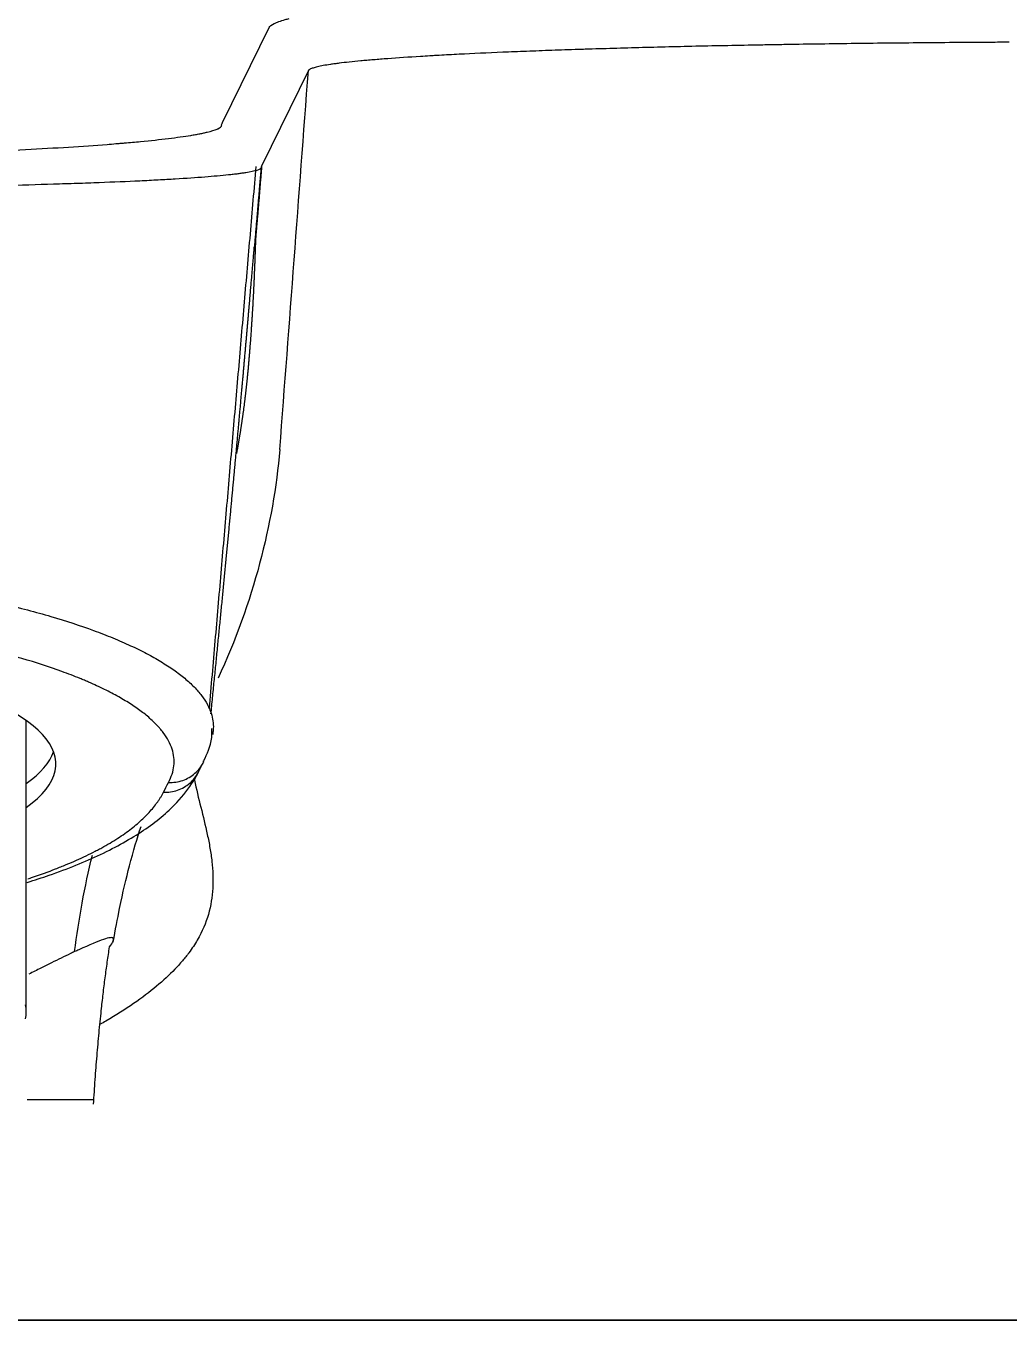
# Model space of a CAD drawing. Extents: x 900 to 2324, y -1513 to 827.
# Drawn here: x 1552.76 to 1577.73, y -1017.25 to -984.39 of the extents above; entities that cross this region are included whole.
import ezdxf

# ---------------------------------------------------------------- set-up
doc = ezdxf.new("R2010")
doc.units = 0
doc.header["$LTSCALE"] = 4
doc.header["$MEASUREMENT"] = 0
doc.layers.add('1', color=7, linetype='CONTINUOUS')

msp = doc.modelspace()

# ---------------------------------------------------------------- linework, layer by layer
at = {"layer": '1', "color": 7, "linetype": 'Continuous', "lineweight": -3}
for p, q in [((1557.751, -986.846), (1558.938, -984.433)), ((1559.934, -985.519), (1558.747, -987.932)), ((1552.769, -1009.424), (1552.769, -1002.026)), ((1550.614, -1017.249), (1584.784, -1017.249)), ((1550.623, -1017.243), (1584.784, -1017.243))]:
    msp.add_line(p, q, dxfattribs=at)
for centre, major_axis, start_param, end_param in [((1541.019, -1003.129), (-12.5, 0), 2.793465, 6.283185), ((1541.019, -1002.519), (-12.5, 0), 2.793465, 3.047149), ((1541.019, -1009.424), (-11.75, 0), 3.082488, 3.200696)]:
    msp.add_ellipse(centre, major_axis=major_axis, ratio=0.258819, start_param=start_param, end_param=end_param, dxfattribs=at)
for points, degree, knots in [([(1558.938, -984.433), (1558.955, -984.398), (1558.997, -984.364), (1559.133, -984.296), (1559.225, -984.262), (1559.375, -984.22), (1559.409, -984.21), (1559.444, -984.201)], 3, [0, 0, 0, 0, 0.440625, 0.440625, 0.881251, 0.881251, 1, 1, 1, 1]), ([(1577.729, -984.805), (1577.727, -984.805), (1577.724, -984.805), (1577.719, -984.805), (1577.712, -984.805), (1577.695, -984.805), (1577.66, -984.805), (1577.592, -984.806), (1577.454, -984.806), (1577.181, -984.808), (1576.947, -984.809), (1576.482, -984.812), (1576.174, -984.815), (1575.561, -984.82), (1575.257, -984.823), (1574.652, -984.829), (1574.351, -984.832), (1573.455, -984.843), (1572.865, -984.851), (1572.211, -984.862), (1572.138, -984.863), (1571.993, -984.865), (1571.921, -984.867), (1571.705, -984.87), (1571.562, -984.873), (1571.137, -984.88), (1570.858, -984.886), (1570.31, -984.897), (1570.04, -984.902), (1569.509, -984.914), (1569.247, -984.92), (1568.476, -984.939), (1567.979, -984.953), (1567.378, -984.971), (1567.259, -984.975), (1567.082, -984.98), (1567.023, -984.982), (1566.906, -984.986), (1566.616, -984.995), (1566.11, -985.012), (1565.683, -985.028), (1565.269, -985.044), (1565.067, -985.052), (1564.479, -985.076), (1564.11, -985.093), (1563.588, -985.12), (1563.42, -985.129), (1563.216, -985.14), (1563.175, -985.143), (1563.095, -985.147), (1563.055, -985.149), (1562.937, -985.156), (1562.86, -985.161), (1562.482, -985.184), (1562.204, -985.203), (1561.824, -985.231), (1561.703, -985.241), (1561.531, -985.255), (1561.475, -985.26), (1561.366, -985.269), (1561.313, -985.274), (1561.057, -985.298), (1560.875, -985.318), (1560.677, -985.342), (1560.639, -985.347), (1560.584, -985.355), (1560.566, -985.357), (1560.531, -985.362), (1560.444, -985.375), (1560.306, -985.398), (1560.208, -985.418), (1560.142, -985.433), (1560.122, -985.438), (1560.084, -985.448), (1560.067, -985.453), (1560.02, -985.469), (1559.994, -985.479), (1559.965, -985.494), (1559.952, -985.501), (1559.942, -985.51), (1559.937, -985.514), (1559.935, -985.516), (1559.935, -985.517), (1559.934, -985.518), (1559.934, -985.518), (1559.934, -985.518), (1559.934, -985.519)], 3, [0, 0, 0, 0, 0.000244, 0.000244, 0.000488, 0.000977, 0.001953, 0.003906, 0.007812, 0.015625, 0.03125, 0.03125, 0.0625, 0.0625, 0.09375, 0.09375, 0.125, 0.125, 0.1875, 0.1875, 0.195313, 0.195313, 0.203125, 0.203125, 0.21875, 0.21875, 0.25, 0.25, 0.28125, 0.28125, 0.3125, 0.3125, 0.375, 0.375, 0.390625, 0.390625, 0.398437, 0.398437, 0.40625, 0.4375, 0.46875, 0.46875, 0.5, 0.5, 0.5625, 0.5625, 0.59375, 0.59375, 0.601562, 0.601562, 0.609375, 0.609375, 0.625, 0.625, 0.6875, 0.6875, 0.71875, 0.71875, 0.734375, 0.734375, 0.75, 0.75, 0.8125, 0.8125, 0.828125, 0.828125, 0.835937, 0.835937, 0.84375, 0.875, 0.90625, 0.90625, 0.921875, 0.921875, 0.9375, 0.9375, 0.96875, 0.96875, 0.984375, 0.992188, 0.996094, 0.998047, 0.999023, 0.999512, 0.999512, 1, 1, 1, 1]), ([(1541.019, -987.779), (1541.565, -987.779), (1542.108, -987.778), (1543.184, -987.772), (1543.717, -987.768), (1544.511, -987.76), (1545.038, -987.754), (1545.56, -987.746), (1545.95, -987.74), (1546.145, -987.737), (1546.339, -987.733), (1546.468, -987.731), (1546.533, -987.73), (1546.855, -987.724), (1547.109, -987.719), (1547.611, -987.708), (1547.859, -987.702), (1548.348, -987.69), (1548.589, -987.684), (1549.303, -987.664), (1549.766, -987.65), (1550.443, -987.626), (1550.665, -987.618), (1550.994, -987.606), (1551.157, -987.599), (1551.319, -987.593), (1551.426, -987.588), (1551.479, -987.586), (1551.957, -987.566), (1552.362, -987.547), (1553.132, -987.507), (1553.498, -987.487), (1554.188, -987.443), (1554.513, -987.421), (1554.895, -987.391), (1555.007, -987.382), (1555.117, -987.373), (1555.19, -987.367), (1555.226, -987.364), (1555.403, -987.349), (1555.539, -987.337), (1555.93, -987.299), (1556.166, -987.274), (1556.485, -987.235), (1556.586, -987.222), (1556.775, -987.195), (1556.863, -987.182), (1556.987, -987.162), (1557.026, -987.155), (1557.102, -987.141), (1557.139, -987.135), (1557.208, -987.121), (1557.242, -987.114), (1557.29, -987.104), (1557.305, -987.1), (1557.336, -987.093), (1557.351, -987.09), (1557.47, -987.061), (1557.554, -987.035), (1557.615, -987.009)], 3, [0, 0, 0, 0, 0.067054, 0.067054, 0.134109, 0.134109, 0.167636, 0.201163, 0.201163, 0.217927, 0.226309, 0.226309, 0.234691, 0.234691, 0.268218, 0.268218, 0.301745, 0.301745, 0.335272, 0.335272, 0.402327, 0.402327, 0.435854, 0.435854, 0.452618, 0.460999, 0.460999, 0.469381, 0.469381, 0.536436, 0.536436, 0.60349, 0.60349, 0.670545, 0.670545, 0.687308, 0.69569, 0.69569, 0.704072, 0.704072, 0.737599, 0.737599, 0.804654, 0.804654, 0.838181, 0.838181, 0.871708, 0.871708, 0.888472, 0.888472, 0.905235, 0.905235, 0.921999, 0.921999, 0.930381, 0.930381, 0.938762, 0.938762, 1, 1, 1, 1]), ([(1557.615, -987.009), (1557.621, -987.007), (1557.626, -987.004), (1557.694, -986.974), (1557.728, -986.945), (1557.735, -986.916)], 3, [0, 0, 0, 0, 0.079825, 0.079825, 1, 1, 1, 1]), ([(1558.731, -987.999), (1558.725, -988.019), (1558.689, -988.039), (1558.559, -988.078), (1558.465, -988.097), (1558.328, -988.119), (1558.312, -988.122), (1558.28, -988.127), (1558.264, -988.129), (1558.213, -988.137), (1558.178, -988.142), (1558.123, -988.149), (1558.104, -988.151), (1558.066, -988.156), (1558.007, -988.163), (1557.944, -988.17), (1557.814, -988.183), (1557.72, -988.192), (1557.52, -988.21), (1557.414, -988.219), (1557.077, -988.246), (1556.827, -988.263), (1556.414, -988.288), (1556.27, -988.296), (1556.045, -988.308), (1555.968, -988.312), (1555.812, -988.32), (1555.732, -988.324), (1555.328, -988.343), (1554.984, -988.358), (1554.437, -988.378), (1554.249, -988.385), (1553.862, -988.398), (1553.664, -988.404), (1553.052, -988.423), (1552.624, -988.435), (1552.119, -988.448), (1552.063, -988.45), (1551.949, -988.452), (1551.779, -988.457), (1551.606, -988.461), (1551.258, -988.469), (1551.023, -988.474), (1550.307, -988.489), (1549.817, -988.498), (1549.062, -988.51), (1548.807, -988.514), (1548.42, -988.519), (1548.29, -988.521), (1548.028, -988.525), (1547.896, -988.526), (1547.498, -988.531), (1547.229, -988.534), (1546.889, -988.538), (1546.821, -988.539), (1546.684, -988.54), (1546.479, -988.542), (1546.273, -988.544), (1545.859, -988.548), (1545.581, -988.55), (1545.022, -988.555), (1544.741, -988.557), (1544.317, -988.559), (1544.175, -988.56), (1543.89, -988.561), (1543.748, -988.562), (1543.319, -988.564), (1543.033, -988.565), (1542.172, -988.567), (1541.597, -988.568), (1541.019, -988.568)], 3, [0, 0, 0, 0, 0.0625, 0.0625, 0.125, 0.125, 0.132813, 0.132813, 0.140625, 0.140625, 0.15625, 0.15625, 0.164063, 0.164063, 0.171875, 0.1875, 0.1875, 0.21875, 0.21875, 0.25, 0.25, 0.3125, 0.3125, 0.34375, 0.34375, 0.359375, 0.359375, 0.375, 0.375, 0.4375, 0.4375, 0.46875, 0.46875, 0.5, 0.5, 0.5625, 0.5625, 0.570313, 0.570313, 0.578125, 0.59375, 0.59375, 0.625, 0.625, 0.6875, 0.6875, 0.71875, 0.71875, 0.734375, 0.734375, 0.75, 0.75, 0.78125, 0.78125, 0.789063, 0.789063, 0.796875, 0.8125, 0.8125, 0.84375, 0.84375, 0.875, 0.875, 0.890625, 0.890625, 0.90625, 0.90625, 0.9375, 0.9375, 1, 1, 1, 1]), ([(1558.731, -987.998), (1558.729, -988.028), (1558.723, -988.089), (1558.716, -988.181), (1558.708, -988.274), (1558.7, -988.369), (1558.691, -988.466), (1558.683, -988.564), (1558.675, -988.664), (1558.666, -988.766), (1558.657, -988.869), (1558.648, -988.974), (1558.639, -989.081), (1558.63, -989.189), (1558.62, -989.299), (1558.611, -989.41), (1558.601, -989.524), (1558.591, -989.638), (1558.582, -989.755), (1558.571, -989.873), (1558.565, -989.952), (1558.561, -989.992)], 3, [0, 0, 0, 0, 0.045066, 0.090969, 0.13771, 0.18529, 0.23371, 0.282969, 0.333068, 0.384009, 0.435791, 0.488415, 0.541882, 0.596191, 0.651344, 0.707341, 0.764183, 0.821869, 0.8804, 0.939777, 1, 1, 1, 1]), ([(1558.747, -987.932), (1558.734, -988.098), (1558.719, -988.281), (1558.666, -988.923), (1558.595, -989.756)], 2, [0, 0, 0, 0.186513, 0.186513, 1, 1, 1]), ([(1557.458, -1001.859), (1557.465, -1001.793), (1557.479, -1001.656), (1557.499, -1001.451), (1557.52, -1001.242), (1557.541, -1001.035), (1557.562, -1000.831), (1557.582, -1000.628), (1557.602, -1000.427), (1557.622, -1000.229), (1557.641, -1000.032), (1557.66, -999.837), (1557.679, -999.644), (1557.698, -999.453), (1557.717, -999.264), (1557.735, -999.077), (1557.753, -998.892), (1557.771, -998.709), (1557.788, -998.528), (1557.806, -998.348), (1557.823, -998.171), (1557.84, -997.995), (1557.856, -997.821), (1557.873, -997.649), (1557.889, -997.479), (1557.905, -997.311), (1557.921, -997.145), (1557.936, -996.98), (1557.952, -996.818), (1557.967, -996.657), (1557.982, -996.498), (1557.996, -996.341), (1558.011, -996.186), (1558.025, -996.032), (1558.039, -995.881), (1558.053, -995.731), (1558.067, -995.583), (1558.08, -995.436), (1558.094, -995.292), (1558.107, -995.149), (1558.119, -995.008), (1558.132, -994.869), (1558.145, -994.732), (1558.157, -994.596), (1558.169, -994.463), (1558.181, -994.331), (1558.193, -994.2), (1558.205, -994.072), (1558.216, -993.945), (1558.227, -993.82), (1558.238, -993.697), (1558.249, -993.575), (1558.26, -993.455), (1558.27, -993.337), (1558.281, -993.221), (1558.291, -993.106), (1558.301, -992.993), (1558.311, -992.882), (1558.32, -992.773), (1558.33, -992.665), (1558.339, -992.559), (1558.348, -992.454), (1558.357, -992.352), (1558.366, -992.251), (1558.375, -992.151), (1558.383, -992.054), (1558.392, -991.958), (1558.4, -991.863), (1558.408, -991.771), (1558.416, -991.68), (1558.424, -991.59), (1558.431, -991.503), (1558.439, -991.417), (1558.446, -991.333), (1558.453, -991.25), (1558.46, -991.169), (1558.467, -991.09), (1558.474, -991.012), (1558.48, -990.936), (1558.487, -990.862), (1558.493, -990.789), (1558.499, -990.718), (1558.505, -990.649), (1558.511, -990.581), (1558.517, -990.515), (1558.522, -990.45), (1558.527, -990.387), (1558.533, -990.326), (1558.538, -990.266), (1558.543, -990.208), (1558.548, -990.152), (1558.552, -990.097), (1558.557, -990.044), (1558.56, -990.009), (1558.561, -989.992)], 3, [0, 0, 0, 0, 0.016733, 0.034467, 0.052032, 0.069429, 0.086658, 0.103721, 0.120616, 0.137347, 0.153911, 0.170312, 0.186548, 0.202621, 0.218531, 0.234279, 0.249865, 0.26529, 0.280555, 0.295659, 0.310604, 0.32539, 0.340017, 0.354487, 0.368799, 0.382954, 0.396953, 0.410796, 0.424483, 0.438016, 0.451394, 0.464618, 0.477689, 0.490606, 0.503371, 0.515984, 0.528445, 0.540756, 0.552915, 0.564924, 0.576783, 0.588492, 0.600053, 0.611464, 0.622728, 0.633843, 0.644811, 0.655632, 0.666306, 0.676834, 0.687216, 0.697452, 0.707543, 0.717489, 0.727291, 0.736948, 0.746461, 0.755831, 0.765058, 0.774142, 0.783083, 0.791882, 0.800539, 0.809055, 0.817429, 0.825662, 0.833755, 0.841707, 0.849519, 0.857191, 0.864723, 0.872116, 0.87937, 0.886485, 0.893461, 0.900299, 0.906999, 0.913562, 0.919986, 0.926274, 0.932424, 0.938437, 0.944314, 0.950054, 0.955658, 0.961126, 0.966458, 0.971655, 0.976716, 0.981642, 0.986433, 0.99109, 0.995612, 1, 1, 1, 1]), ([(1558.595, -989.756), (1558.595, -989.758), (1558.594, -989.764), (1558.594, -989.771), (1558.594, -989.78), (1558.593, -989.788), (1558.593, -989.797), (1558.592, -989.807), (1558.592, -989.816), (1558.591, -989.827), (1558.591, -989.837), (1558.59, -989.848), (1558.59, -989.86), (1558.589, -989.872), (1558.589, -989.884), (1558.588, -989.897), (1558.588, -989.91), (1558.587, -989.924), (1558.587, -989.938), (1558.586, -989.952), (1558.585, -989.967), (1558.585, -989.982), (1558.584, -989.997), (1558.584, -990.014), (1558.583, -990.03), (1558.583, -990.047), (1558.582, -990.064), (1558.581, -990.082), (1558.581, -990.1), (1558.58, -990.118), (1558.579, -990.137), (1558.579, -990.157), (1558.578, -990.176), (1558.577, -990.196), (1558.576, -990.217), (1558.576, -990.238), (1558.575, -990.259), (1558.574, -990.281), (1558.573, -990.303), (1558.572, -990.326), (1558.571, -990.349), (1558.571, -990.372), (1558.57, -990.396), (1558.569, -990.42), (1558.568, -990.445), (1558.567, -990.47), (1558.566, -990.496), (1558.565, -990.521), (1558.564, -990.548), (1558.563, -990.574), (1558.562, -990.602), (1558.56, -990.629), (1558.559, -990.657), (1558.558, -990.685), (1558.557, -990.714), (1558.556, -990.743), (1558.554, -990.773), (1558.553, -990.803), (1558.552, -990.833), (1558.55, -990.864), (1558.549, -990.895), (1558.547, -990.927), (1558.546, -990.959), (1558.544, -990.991), (1558.543, -991.024), (1558.541, -991.057), (1558.54, -991.091), (1558.538, -991.125), (1558.536, -991.16), (1558.535, -991.195), (1558.533, -991.23), (1558.531, -991.266), (1558.529, -991.302), (1558.527, -991.338), (1558.525, -991.375), (1558.523, -991.412), (1558.521, -991.45), (1558.519, -991.488), (1558.517, -991.527), (1558.514, -991.567), (1558.512, -991.608), (1558.509, -991.653), (1558.506, -991.701), (1558.503, -991.752), (1558.5, -991.806), (1558.496, -991.863), (1558.492, -991.923), (1558.488, -991.986), (1558.484, -992.052), (1558.479, -992.121), (1558.474, -992.193), (1558.468, -992.268), (1558.463, -992.346), (1558.456, -992.427), (1558.45, -992.511), (1558.443, -992.598), (1558.436, -992.688), (1558.428, -992.781), (1558.419, -992.877), (1558.411, -992.976), (1558.402, -993.077), (1558.392, -993.182), (1558.385, -993.253), (1558.382, -993.289)], 3, [0, 0, 0, 0, 0.000979, 0.002085, 0.003321, 0.004688, 0.006188, 0.007821, 0.009589, 0.011491, 0.013528, 0.0157, 0.018009, 0.020453, 0.023033, 0.02575, 0.028603, 0.031593, 0.034719, 0.037982, 0.041383, 0.04492, 0.048594, 0.052405, 0.056354, 0.060439, 0.064662, 0.069022, 0.07352, 0.078155, 0.082927, 0.087837, 0.092884, 0.098068, 0.10339, 0.10885, 0.114447, 0.120181, 0.126053, 0.132063, 0.13821, 0.144495, 0.150918, 0.157478, 0.164176, 0.171011, 0.177984, 0.185094, 0.192343, 0.199729, 0.207252, 0.214914, 0.222713, 0.230649, 0.238724, 0.246936, 0.255286, 0.263773, 0.272399, 0.281162, 0.290062, 0.299101, 0.308277, 0.317591, 0.327043, 0.336632, 0.346359, 0.356224, 0.366227, 0.376367, 0.386646, 0.397062, 0.407616, 0.418307, 0.429136, 0.440104, 0.451209, 0.462451, 0.473832, 0.485328, 0.497732, 0.511042, 0.525259, 0.540382, 0.556412, 0.573349, 0.591193, 0.609943, 0.6296, 0.650164, 0.671634, 0.694011, 0.717295, 0.741485, 0.766582, 0.792586, 0.819496, 0.847314, 0.876038, 0.905668, 0.936205, 0.967649, 1, 1, 1, 1]), ([(1558.382, -993.289), (1558.381, -993.299), (1558.379, -993.319), (1558.376, -993.35), (1558.373, -993.38), (1558.369, -993.411), (1558.366, -993.441), (1558.363, -993.472), (1558.36, -993.502), (1558.357, -993.533), (1558.353, -993.564), (1558.35, -993.595), (1558.347, -993.626), (1558.343, -993.657), (1558.34, -993.688), (1558.336, -993.719), (1558.332, -993.75), (1558.329, -993.781), (1558.325, -993.812), (1558.321, -993.844), (1558.317, -993.875), (1558.314, -993.907), (1558.31, -993.938), (1558.306, -993.97), (1558.302, -994.001), (1558.298, -994.033), (1558.294, -994.065), (1558.289, -994.096), (1558.285, -994.128), (1558.281, -994.16), (1558.277, -994.192), (1558.272, -994.224), (1558.268, -994.256), (1558.263, -994.288), (1558.259, -994.32), (1558.254, -994.352), (1558.249, -994.385), (1558.245, -994.417), (1558.24, -994.449), (1558.235, -994.482), (1558.23, -994.514), (1558.225, -994.547), (1558.22, -994.579), (1558.215, -994.612), (1558.21, -994.645), (1558.205, -994.678), (1558.2, -994.71), (1558.194, -994.743), (1558.189, -994.776), (1558.184, -994.809), (1558.178, -994.842), (1558.173, -994.875), (1558.167, -994.908), (1558.161, -994.942), (1558.156, -994.975), (1558.15, -995.008), (1558.144, -995.042), (1558.138, -995.075), (1558.132, -995.108), (1558.126, -995.142), (1558.12, -995.175), (1558.114, -995.209), (1558.11, -995.232), (1558.108, -995.243), (1558.108, -995.243)], 3, [0, 0, 0, 0, 0.01751, 0.034982, 0.052416, 0.069813, 0.087171, 0.104492, 0.121775, 0.139021, 0.156228, 0.173399, 0.190531, 0.207626, 0.224683, 0.241703, 0.258685, 0.27563, 0.292538, 0.309408, 0.32624, 0.343035, 0.359793, 0.376514, 0.393197, 0.409843, 0.426452, 0.443024, 0.459559, 0.476056, 0.492516, 0.50894, 0.525326, 0.541676, 0.557988, 0.574264, 0.590502, 0.606704, 0.622869, 0.638997, 0.655089, 0.671143, 0.687161, 0.703143, 0.719088, 0.734996, 0.750868, 0.766703, 0.782502, 0.798264, 0.81399, 0.829679, 0.845333, 0.86095, 0.87653, 0.892075, 0.907583, 0.923055, 0.938492, 0.953892, 0.969256, 0.984584, 0.999876, 1, 1, 1, 1]), ([(1541.019, -997.929), (1541.312, -997.929), (1541.897, -997.933), (1542.477, -997.945), (1543.343, -997.969), (1543.915, -997.993), (1544.765, -998.041), (1545.329, -998.077), (1545.889, -998.121), (1546.237, -998.151), (1546.306, -998.157), (1546.445, -998.169), (1546.515, -998.176), (1546.722, -998.195), (1546.86, -998.208), (1547.269, -998.25), (1547.538, -998.279), (1548.068, -998.342), (1548.33, -998.375), (1548.845, -998.445), (1549.353, -998.518), (1550.093, -998.638), (1550.572, -998.725), (1550.925, -998.793), (1551.101, -998.828), (1551.274, -998.863), (1551.389, -998.887), (1551.447, -998.899), (1551.731, -998.96), (1552.174, -999.059), (1552.804, -999.217), (1553.201, -999.327), (1553.779, -999.497), (1554.14, -999.615), (1554.646, -999.801), (1554.809, -999.864), (1555.044, -999.961), (1555.121, -999.993), (1555.271, -1000.059), (1555.344, -1000.092), (1555.559, -1000.191), (1555.831, -1000.325), (1556.196, -1000.53), (1556.412, -1000.669), (1556.613, -1000.81), (1556.706, -1000.882), (1556.835, -1000.99), (1556.876, -1001.026), (1556.955, -1001.098), (1556.992, -1001.135), (1557.064, -1001.208), (1557.097, -1001.245), (1557.162, -1001.319), (1557.192, -1001.356), (1557.277, -1001.468), (1557.326, -1001.543), (1557.387, -1001.655), (1557.405, -1001.693), (1557.438, -1001.768), (1557.453, -1001.805), (1557.507, -1001.972), (1557.524, -1002.101), (1557.518, -1002.229)], 3, [0, 0, 0, 0, 0.033656, 0.067313, 0.067313, 0.134626, 0.134626, 0.168282, 0.201939, 0.201939, 0.210353, 0.210353, 0.218767, 0.218767, 0.235595, 0.235595, 0.269251, 0.269251, 0.302908, 0.302908, 0.336564, 0.370221, 0.403877, 0.403877, 0.420705, 0.42912, 0.42912, 0.437534, 0.437534, 0.47119, 0.504847, 0.538503, 0.538503, 0.605816, 0.605816, 0.639472, 0.639472, 0.6563, 0.6563, 0.673129, 0.673129, 0.706785, 0.740442, 0.774098, 0.774098, 0.807754, 0.807754, 0.824583, 0.824583, 0.841411, 0.841411, 0.858239, 0.858239, 0.875067, 0.875067, 0.908724, 0.908724, 0.925552, 0.925552, 0.94238, 0.94238, 1, 1, 1, 1]), ([(1556.38, -1003.599), (1556.455, -1003.457), (1556.501, -1003.316), (1556.532, -1003.034), (1556.518, -1002.893), (1556.428, -1002.612), (1556.352, -1002.472), (1556.221, -1002.298), (1556.192, -1002.263), (1556.147, -1002.211), (1556.132, -1002.193), (1556.1, -1002.158), (1556.084, -1002.141), (1556.034, -1002.089), (1555.999, -1002.055), (1555.926, -1001.987), (1555.887, -1001.953), (1555.767, -1001.851), (1555.679, -1001.784), (1555.49, -1001.652), (1555.288, -1001.521), (1554.945, -1001.329), (1554.69, -1001.203), (1554.489, -1001.11), (1554.386, -1001.064), (1554.279, -1001.018), (1554.207, -1000.988), (1554.17, -1000.973), (1553.986, -1000.897), (1553.833, -1000.838), (1553.358, -1000.665), (1553.018, -1000.555), (1552.476, -1000.397), (1552.103, -1000.294), (1551.51, -1000.148), (1551.093, -1000.056), (1550.826, -999.999), (1550.772, -999.988), (1550.664, -999.966), (1550.501, -999.933), (1550.336, -999.901), (1550.003, -999.838), (1549.553, -999.758), (1548.857, -999.647), (1548.38, -999.579), (1547.895, -999.515), (1547.649, -999.484), (1547.15, -999.427), (1546.897, -999.399), (1546.512, -999.361), (1546.383, -999.349), (1546.188, -999.331), (1546.123, -999.325), (1545.992, -999.314), (1545.665, -999.286), (1545.073, -999.24), (1544.542, -999.207), (1543.742, -999.163), (1543.204, -999.141), (1542.39, -999.119), (1541.845, -999.108), (1541.295, -999.105), (1541.019, -999.105)], 3, [0, 0, 0, 0, 0.0625, 0.0625, 0.125, 0.125, 0.1875, 0.1875, 0.203125, 0.203125, 0.210937, 0.210937, 0.21875, 0.21875, 0.234375, 0.234375, 0.25, 0.25, 0.28125, 0.28125, 0.3125, 0.34375, 0.375, 0.375, 0.390625, 0.398437, 0.398437, 0.40625, 0.40625, 0.4375, 0.4375, 0.5, 0.5, 0.53125, 0.5625, 0.59375, 0.59375, 0.601562, 0.601562, 0.609375, 0.625, 0.625, 0.65625, 0.6875, 0.71875, 0.71875, 0.75, 0.75, 0.78125, 0.78125, 0.796875, 0.796875, 0.804687, 0.804687, 0.8125, 0.84375, 0.875, 0.875, 0.9375, 0.9375, 0.96875, 1, 1, 1, 1]), ([(1557.265, -1003.062), (1557.269, -1003.055), (1557.354, -1002.901), (1557.483, -1002.621), (1557.485, -1002.305), (1557.482, -1002.224)], 3, [0, 0, 0, 0, 0.039055, 0.768052, 1, 1, 1, 1]), ([(1557.518, -1002.229), (1557.517, -1002.251), (1557.515, -1002.273), (1557.509, -1002.325), (1557.505, -1002.356), (1557.498, -1002.387)], 3, [0, 0, 0, 0, 0.412312, 0.412312, 1, 1, 1, 1]), ([(1556.38, -1003.599), (1556.442, -1003.601), (1556.503, -1003.598), (1556.624, -1003.58), (1556.684, -1003.565), (1556.799, -1003.525), (1556.854, -1003.5), (1556.958, -1003.44), (1557.007, -1003.405), (1557.098, -1003.327), (1557.139, -1003.283), (1557.213, -1003.189), (1557.245, -1003.139), (1557.275, -1003.08), (1557.278, -1003.074), (1557.28, -1003.068)], 3, [0, 0, 0, 0, 0.163629, 0.163629, 0.327259, 0.327259, 0.490888, 0.490888, 0.654517, 0.654517, 0.818147, 0.818147, 0.981776, 0.981776, 1, 1, 1, 1]), ([(1552.795, -1006.136), (1552.984, -1006.077), (1553.657, -1005.854), (1554.705, -1005.435), (1555.795, -1004.819), (1556.528, -1004.223), (1556.963, -1003.657), (1557.084, -1003.448), (1557.114, -1003.389)], 3, [0, 0, 0, 0, 0.085588, 0.313283, 0.545999, 0.781301, 0.937238, 1, 1, 1, 1]), ([(1557.03, -1003.484), (1557.034, -1003.502), (1557.038, -1003.52), (1557.088, -1003.766), (1557.144, -1003.996), (1557.259, -1004.457), (1557.316, -1004.688), (1557.378, -1004.976), (1557.39, -1005.034), (1557.413, -1005.149), (1557.423, -1005.206), (1557.453, -1005.378), (1557.47, -1005.492), (1557.508, -1005.833), (1557.517, -1006.059), (1557.491, -1006.505), (1557.456, -1006.727), (1557.329, -1007.166), (1557.237, -1007.383), (1557.05, -1007.707), (1556.979, -1007.815), (1556.898, -1007.923), (1556.897, -1007.924), (1556.897, -1007.925), (1556.896, -1007.925), (1556.896, -1007.925), (1556.894, -1007.928), (1556.889, -1007.935), (1556.878, -1007.95), (1556.854, -1007.98), (1556.807, -1008.041), (1556.763, -1008.094), (1556.673, -1008.199), (1556.609, -1008.27), (1556.403, -1008.484), (1556.248, -1008.628), (1555.9, -1008.919), (1555.708, -1009.066), (1555.281, -1009.36), (1555.048, -1009.508), (1554.744, -1009.683), (1554.694, -1009.711), (1554.643, -1009.739)], 3, [0, 0, 0, 0, 0.009249, 0.009249, 0.124503, 0.124503, 0.239757, 0.239757, 0.26857, 0.26857, 0.297384, 0.297384, 0.355011, 0.355011, 0.470265, 0.470265, 0.585518, 0.585518, 0.700772, 0.700772, 0.758399, 0.758849, 0.759074, 0.759074, 0.759187, 0.759187, 0.7593, 0.7602, 0.762001, 0.765603, 0.772806, 0.787213, 0.787213, 0.816026, 0.816026, 0.873653, 0.873653, 0.93128, 0.93128, 0.988907, 0.988907, 1, 1, 1, 1]), ([(1556.252, -1003.845), (1556.313, -1003.848), (1556.374, -1003.844), (1556.495, -1003.827), (1556.554, -1003.813), (1556.668, -1003.774), (1556.723, -1003.749), (1556.826, -1003.69), (1556.875, -1003.655), (1556.966, -1003.578), (1557.007, -1003.535), (1557.08, -1003.443), (1557.112, -1003.393), (1557.143, -1003.333), (1557.147, -1003.325), (1557.151, -1003.318)], 3, [0, 0, 0, 0, 0.162797, 0.162797, 0.325594, 0.325594, 0.48839, 0.48839, 0.651187, 0.651187, 0.813984, 0.813984, 0.976781, 0.976781, 1, 1, 1, 1]), ([(1552.809, -1006.045), (1552.85, -1006.031), (1552.89, -1006.018), (1553.133, -1005.935), (1553.327, -1005.865), (1553.604, -1005.757), (1553.694, -1005.721), (1553.871, -1005.648), (1553.957, -1005.611), (1554.125, -1005.536), (1554.207, -1005.498), (1554.367, -1005.422), (1554.444, -1005.383), (1554.557, -1005.325), (1554.594, -1005.305), (1554.668, -1005.266), (1554.704, -1005.246), (1554.81, -1005.186), (1554.879, -1005.147), (1555.077, -1005.026), (1555.2, -1004.945), (1555.37, -1004.822), (1555.424, -1004.78), (1555.529, -1004.697), (1555.578, -1004.656), (1555.674, -1004.572), (1555.719, -1004.53), (1555.806, -1004.445), (1555.847, -1004.403), (1555.964, -1004.275), (1556.033, -1004.19), (1556.11, -1004.083), (1556.125, -1004.061), (1556.154, -1004.018), (1556.167, -1003.997), (1556.194, -1003.954), (1556.206, -1003.932), (1556.231, -1003.889), (1556.243, -1003.867), (1556.254, -1003.846)], 3, [0, 0, 0, 0, 0.021712, 0.021712, 0.130411, 0.130411, 0.18476, 0.18476, 0.23911, 0.23911, 0.293459, 0.293459, 0.347808, 0.347808, 0.374983, 0.374983, 0.402158, 0.402158, 0.456507, 0.456507, 0.565206, 0.565206, 0.619555, 0.619555, 0.673904, 0.673904, 0.728253, 0.728253, 0.782603, 0.782603, 0.891301, 0.891301, 0.918476, 0.918476, 0.945651, 0.945651, 0.972825, 0.972825, 1, 1, 1, 1]), ([(1554.977, -1007.652), (1555.031, -1007.346), (1555.169, -1006.614), (1555.403, -1005.623), (1555.586, -1005.006), (1555.685, -1004.72)], 3, [0, 0, 0, 0, 0.229022, 0.584218, 1, 1, 1, 1]), ([(1554.979, -1007.621), (1554.989, -1007.591), (1554.987, -1007.544), (1554.91, -1007.529), (1554.687, -1007.589), (1554.355, -1007.734), (1554.033, -1007.877), (1553.996, -1007.894)], 3, [0, 0, 0, 0, 0.170524, 0.365364, 0.560205, 0.949886, 1, 1, 1, 1]), ([(1554.885, -1007.773), (1554.929, -1007.716), (1554.962, -1007.664), (1554.978, -1007.625), (1554.979, -1007.621)], 3, [0, 0, 0, 0, 0.887578, 1, 1, 1, 1]), ([(1553.996, -1007.894), (1553.961, -1007.91), (1553.85, -1007.961), (1553.58, -1008.09), (1553.234, -1008.265), (1552.939, -1008.413), (1552.833, -1008.465)], 3, [0, 0, 0, 0, 0.107198, 0.327955, 0.76947, 1, 1, 1, 1]), ([(1554.487, -1011.657), (1554.487, -1011.657), (1554.487, -1011.657), (1554.483, -1011.657), (1554.463, -1011.657), (1554.389, -1011.657), (1554.335, -1011.657), (1554.255, -1011.657), (1554.246, -1011.657), (1554.227, -1011.657), (1554.217, -1011.657), (1554.187, -1011.657), (1554.123, -1011.657), (1554.051, -1011.657), (1553.893, -1011.657), (1553.772, -1011.657), (1553.566, -1011.657), (1553.494, -1011.657), (1553.344, -1011.657), (1553.268, -1011.657), (1553.063, -1011.657), (1552.929, -1011.657), (1552.787, -1011.657)], 3, [0, 0, 0, 0, 0.032107, 0.032107, 0.199346, 0.199346, 0.366584, 0.366584, 0.387489, 0.387489, 0.408394, 0.408394, 0.450203, 0.533823, 0.533823, 0.701061, 0.701061, 0.78468, 0.78468, 0.8683, 0.8683, 1, 1, 1, 1])]:
    msp.add_open_spline(points, degree=degree, knots=knots, dxfattribs=at)
for points, degree in [([(1559.209, -995.141), (1559.45, -991.933), (1559.692, -988.726), (1559.934, -985.519)], 3), ([(1557.725, -986.916), (1557.731, -986.893), (1557.74, -986.869), (1557.751, -986.846)], 3), ([(1557.42, -1001.726), (1558.608, -987.955)], 1), ([(1558.747, -987.932), (1558.736, -987.954), (1558.728, -987.976), (1558.722, -987.998)], 3), ([(1559.209, -995.141), (1559.038, -997.039), (1558.534, -999.039), (1557.638, -1000.951)], 3), ([(1557.148, -1003.316), (1557.251, -1003.112)], 1), ([(1556.252, -1003.845), (1556.295, -1003.763), (1556.338, -1003.681), (1556.38, -1003.599)], 3), ([(1553.996, -1007.894), (1554.102, -1007.065), (1554.253, -1006.246), (1554.448, -1005.444)], 3), ([(1554.478, -1011.768), (1554.615, -1009.512), (1554.883, -1007.775)], 2)]:
    msp.add_open_spline(points, degree=degree, dxfattribs=at)

doc.saveas('drawing.dxf')
